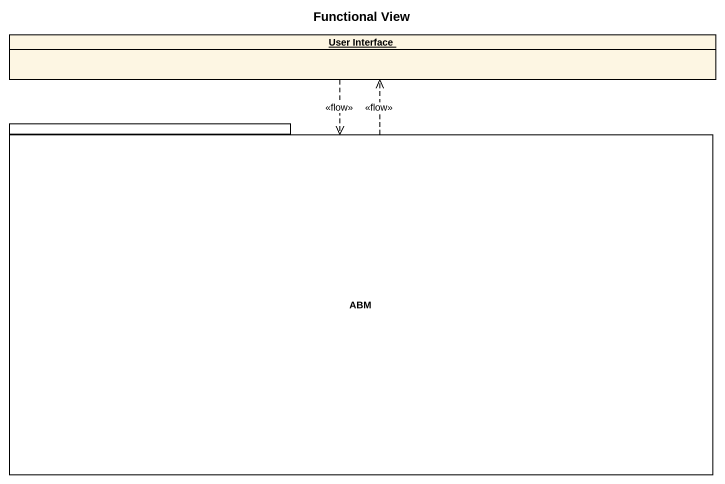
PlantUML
@startuml
title Functional View
hide circle
hide empty members
object "User Interface" as User_Interface
package ABM {
}
User_Interface ..> ABM : <<flow>>
ABM .up.> User_Interface : <<flow>>
@enduml
